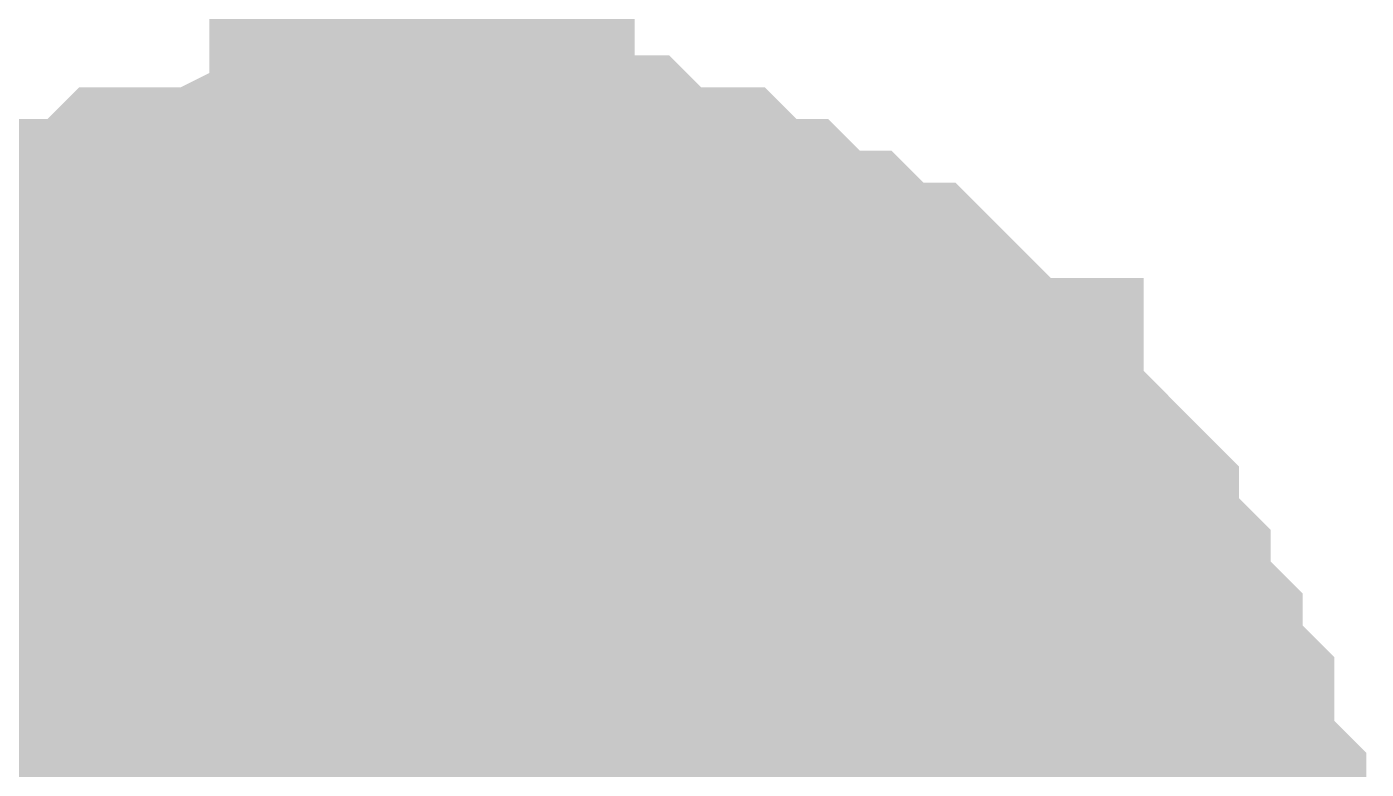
# Model space of a CAD drawing. Header units: millimetres. Extents: x 0 to 800, y 0 to 567.
# Drawn here: x 120.7 to 121.643, y 75.534 to 76.057 of the extents above; entities that cross this region are included whole.
import ezdxf

# ---------------------------------------------------------------- set-up
doc = ezdxf.new("R2010")
doc.units = ezdxf.units.MM
doc.layers.add('Sheet', color=255, linetype='Continuous')

msp = doc.modelspace()

# ---------------------------------------------------------------- linework, layer by layer
at = {"layer": 'Sheet'}
for points, const_width in [([(120.97817, 75.37185), (120.97817, 80.90434)], 0.29972), ([(120.53018, 75.64063), (120.55258, 75.66303), (120.57498, 75.68543), (120.57498, 75.70783), (120.59738, 75.73023), (120.61978, 75.73023), (120.64218, 75.75263), (120.66458, 75.77503), (120.68698, 75.79742), (120.68698, 75.79742), (120.70938, 75.81982), (120.73177, 75.81982), (120.75417, 75.84222), (120.77657, 75.84222), (120.79897, 75.86462), (120.82137, 75.86462), (120.84377, 75.86462), (120.88857, 75.88702), (120.91097, 75.88702), (120.93337, 75.88702), (120.95577, 75.88702), (120.97817, 75.88702)], 0.29972), ([(120.53018, 75.64063), (120.55258, 75.66303), (120.57498, 75.68543), (120.57498, 75.70783), (120.59738, 75.73023), (120.61978, 75.73023), (120.64218, 75.75263), (120.66458, 75.77503), (120.68698, 75.79742), (120.68698, 75.79742), (120.70938, 75.81982), (120.73177, 75.81982), (120.75417, 75.84222), (120.77657, 75.84222), (120.79897, 75.86462), (120.82137, 75.86462), (120.84377, 75.86462), (120.88857, 75.88702), (120.91097, 75.88702), (120.93337, 75.88702), (120.95577, 75.88702), (120.97817, 75.88702)], 0.29972), ([(120.53018, 75.64063), (120.55258, 75.66303), (120.57498, 75.68543), (120.57498, 75.70783), (120.59738, 75.73023), (120.61978, 75.73023), (120.64218, 75.75263), (120.66458, 75.77503), (120.68698, 75.79742), (120.68698, 75.79742), (120.70938, 75.81982), (120.73177, 75.81982), (120.75417, 75.84222), (120.77657, 75.84222), (120.79897, 75.86462), (120.82137, 75.86462), (120.84377, 75.86462), (120.88857, 75.88702), (120.91097, 75.88702), (120.93337, 75.88702), (120.95577, 75.88702), (120.97817, 75.88702)], 0.29972), ([(120.53018, 75.64063), (120.55258, 75.66303), (120.57498, 75.68543), (120.57498, 75.70783), (120.59738, 75.73023), (120.61978, 75.73023), (120.64218, 75.75263), (120.66458, 75.77503), (120.68698, 75.79742), (120.68698, 75.79742), (120.70938, 75.81982), (120.73177, 75.81982), (120.75417, 75.84222), (120.77657, 75.84222), (120.79897, 75.86462), (120.82137, 75.86462), (120.84377, 75.86462), (120.88857, 75.88702), (120.91097, 75.88702), (120.93337, 75.88702), (120.95577, 75.88702), (120.97817, 75.88702)], 0.29972), ([(120.53018, 75.64063), (120.55258, 75.66303), (120.57498, 75.68543), (120.57498, 75.70783), (120.59738, 75.73023), (120.61978, 75.73023), (120.64218, 75.75263), (120.66458, 75.77503), (120.68698, 75.79742), (120.68698, 75.79742), (120.70938, 75.81982), (120.73177, 75.81982), (120.75417, 75.84222), (120.77657, 75.84222), (120.79897, 75.86462), (120.82137, 75.86462), (120.84377, 75.86462), (120.88857, 75.88702), (120.91097, 75.88702), (120.93337, 75.88702), (120.95577, 75.88702), (120.97817, 75.88702)], 0.29972), ([(120.53018, 75.64063), (120.55258, 75.66303), (120.57498, 75.68543), (120.57498, 75.70783), (120.59738, 75.73023), (120.61978, 75.73023), (120.64218, 75.75263), (120.66458, 75.77503), (120.68698, 75.79742), (120.68698, 75.79742), (120.70938, 75.81982), (120.73177, 75.81982), (120.75417, 75.84222), (120.77657, 75.84222), (120.79897, 75.86462), (120.82137, 75.86462), (120.84377, 75.86462), (120.88857, 75.88702), (120.91097, 75.88702), (120.93337, 75.88702), (120.95577, 75.88702), (120.97817, 75.88702)], 0.29972), ([(120.97817, 75.88702), (120.97817, 75.88702)], 0.29972), ([(120.97817, 75.88702), (121.00057, 75.88702), (121.02296, 75.88702), (121.06776, 75.88702), (121.09016, 75.88702), (121.11256, 75.86462), (121.13496, 75.86462), (121.15736, 75.86462), (121.17976, 75.84222), (121.20216, 75.84222), (121.22456, 75.81982), (121.24696, 75.81982), (121.26936, 75.79742), (121.29176, 75.79742), (121.31415, 75.77503), (121.33655, 75.75263), (121.33655, 75.73023), (121.35895, 75.73023), (121.38135, 75.70783), (121.40375, 75.68543), (121.40375, 75.66303), (121.42615, 75.64063), (121.42615, 75.61823), (121.44855, 75.59584), (121.44855, 75.57344), (121.47095, 75.55104), (121.47095, 75.52864), (121.47095, 75.50624), (121.49335, 75.48384), (121.49335, 75.46144), (121.49335, 75.41665), (121.49335, 75.39425), (121.49335, 75.37185)], 0.29972), ([(120.97817, 75.88702), (120.97817, 75.88702)], 0.29972), ([(120.97817, 75.88702), (121.00057, 75.88702), (121.02296, 75.88702), (121.06776, 75.88702), (121.09016, 75.88702), (121.11256, 75.86462), (121.13496, 75.86462), (121.15736, 75.86462), (121.17976, 75.84222), (121.20216, 75.84222), (121.22456, 75.81982), (121.24696, 75.81982), (121.26936, 75.79742), (121.29176, 75.79742), (121.31415, 75.77503), (121.33655, 75.75263), (121.33655, 75.73023), (121.35895, 75.73023), (121.38135, 75.70783), (121.40375, 75.68543), (121.40375, 75.66303), (121.42615, 75.64063), (121.42615, 75.61823), (121.44855, 75.59584), (121.44855, 75.57344), (121.47095, 75.55104), (121.47095, 75.52864), (121.47095, 75.50624), (121.49335, 75.48384), (121.49335, 75.46144), (121.49335, 75.41665), (121.49335, 75.39425), (121.49335, 75.37185)], 0.29972), ([(120.97817, 75.88702), (120.97817, 75.88702)], 0.29972), ([(120.97817, 75.88702), (121.00057, 75.88702), (121.02296, 75.88702), (121.06776, 75.88702), (121.09016, 75.88702), (121.11256, 75.86462), (121.13496, 75.86462), (121.15736, 75.86462), (121.17976, 75.84222), (121.20216, 75.84222), (121.22456, 75.81982), (121.24696, 75.81982), (121.26936, 75.79742), (121.29176, 75.79742), (121.31415, 75.77503), (121.33655, 75.75263), (121.33655, 75.73023), (121.35895, 75.73023), (121.38135, 75.70783), (121.40375, 75.68543), (121.40375, 75.66303), (121.42615, 75.64063), (121.42615, 75.61823), (121.44855, 75.59584), (121.44855, 75.57344), (121.47095, 75.55104), (121.47095, 75.52864), (121.47095, 75.50624), (121.49335, 75.48384), (121.49335, 75.46144), (121.49335, 75.41665), (121.49335, 75.39425), (121.49335, 75.37185)], 0.29972), ([(120.97817, 75.88702), (120.97817, 75.88702)], 0.29972), ([(120.97817, 75.88702), (121.00057, 75.88702), (121.02296, 75.88702), (121.06776, 75.88702), (121.09016, 75.88702), (121.11256, 75.86462), (121.13496, 75.86462), (121.15736, 75.86462), (121.17976, 75.84222), (121.20216, 75.84222), (121.22456, 75.81982), (121.24696, 75.81982), (121.26936, 75.79742), (121.29176, 75.79742), (121.31415, 75.77503), (121.33655, 75.75263), (121.33655, 75.73023), (121.35895, 75.73023), (121.38135, 75.70783), (121.40375, 75.68543), (121.40375, 75.66303), (121.42615, 75.64063), (121.42615, 75.61823), (121.44855, 75.59584), (121.44855, 75.57344), (121.47095, 75.55104), (121.47095, 75.52864), (121.47095, 75.50624), (121.49335, 75.48384), (121.49335, 75.46144), (121.49335, 75.41665), (121.49335, 75.39425), (121.49335, 75.37185)], 0.29972), ([(120.97817, 75.88702), (120.97817, 75.88702)], 0.29972), ([(120.97817, 75.88702), (121.00057, 75.88702), (121.02296, 75.88702), (121.06776, 75.88702), (121.09016, 75.88702), (121.11256, 75.86462), (121.13496, 75.86462), (121.15736, 75.86462), (121.17976, 75.84222), (121.20216, 75.84222), (121.22456, 75.81982), (121.24696, 75.81982), (121.26936, 75.79742), (121.29176, 75.79742), (121.31415, 75.77503), (121.33655, 75.75263), (121.33655, 75.73023), (121.35895, 75.73023), (121.38135, 75.70783), (121.40375, 75.68543), (121.40375, 75.66303), (121.42615, 75.64063), (121.42615, 75.61823), (121.44855, 75.59584), (121.44855, 75.57344), (121.47095, 75.55104), (121.47095, 75.52864), (121.47095, 75.50624), (121.49335, 75.48384), (121.49335, 75.46144), (121.49335, 75.41665), (121.49335, 75.39425), (121.49335, 75.37185)], 0.29972), ([(120.97817, 75.88702), (120.97817, 75.88702)], 0.29972), ([(120.97817, 75.88702), (121.00057, 75.88702), (121.02296, 75.88702), (121.06776, 75.88702), (121.09016, 75.88702), (121.11256, 75.86462), (121.13496, 75.86462), (121.15736, 75.86462), (121.17976, 75.84222), (121.20216, 75.84222), (121.22456, 75.81982), (121.24696, 75.81982), (121.26936, 75.79742), (121.29176, 75.79742), (121.31415, 75.77503), (121.33655, 75.75263), (121.33655, 75.73023), (121.35895, 75.73023), (121.38135, 75.70783), (121.40375, 75.68543), (121.40375, 75.66303), (121.42615, 75.64063), (121.42615, 75.61823), (121.44855, 75.59584), (121.44855, 75.57344), (121.47095, 75.55104), (121.47095, 75.52864), (121.47095, 75.50624), (121.49335, 75.48384), (121.49335, 75.46144), (121.49335, 75.41665), (121.49335, 75.39425), (121.49335, 75.37185)], 0.29972), ([(120.53018, 75.57344), (120.55258, 75.59584), (120.57498, 75.61823), (120.57498, 75.64063), (120.59738, 75.66303), (120.61978, 75.66303), (120.64218, 75.68543), (120.66458, 75.70783), (120.68698, 75.73023), (120.68698, 75.73023), (120.70938, 75.75263), (120.73177, 75.75263), (120.75417, 75.77503), (120.77657, 75.77503), (120.79897, 75.79742), (120.82137, 75.79742), (120.84377, 75.79742), (120.88857, 75.81982), (120.91097, 75.81982), (120.93337, 75.81982), (120.95577, 75.81982), (120.97817, 75.81982)], 0.29972), ([(120.53018, 75.57344), (120.55258, 75.59584), (120.57498, 75.61823), (120.57498, 75.64063), (120.59738, 75.66303), (120.61978, 75.66303), (120.64218, 75.68543), (120.66458, 75.70783), (120.68698, 75.73023), (120.68698, 75.73023), (120.70938, 75.75263), (120.73177, 75.75263), (120.75417, 75.77503), (120.77657, 75.77503), (120.79897, 75.79742), (120.82137, 75.79742), (120.84377, 75.79742), (120.88857, 75.81982), (120.91097, 75.81982), (120.93337, 75.81982), (120.95577, 75.81982), (120.97817, 75.81982)], 0.29972), ([(120.53018, 75.57344), (120.55258, 75.59584), (120.57498, 75.61823), (120.57498, 75.64063), (120.59738, 75.66303), (120.61978, 75.66303), (120.64218, 75.68543), (120.66458, 75.70783), (120.68698, 75.73023), (120.68698, 75.73023), (120.70938, 75.75263), (120.73177, 75.75263), (120.75417, 75.77503), (120.77657, 75.77503), (120.79897, 75.79742), (120.82137, 75.79742), (120.84377, 75.79742), (120.88857, 75.81982), (120.91097, 75.81982), (120.93337, 75.81982), (120.95577, 75.81982), (120.97817, 75.81982)], 0.29972), ([(120.53018, 75.57344), (120.55258, 75.59584), (120.57498, 75.61823), (120.57498, 75.64063), (120.59738, 75.66303), (120.61978, 75.66303), (120.64218, 75.68543), (120.66458, 75.70783), (120.68698, 75.73023), (120.68698, 75.73023), (120.70938, 75.75263), (120.73177, 75.75263), (120.75417, 75.77503), (120.77657, 75.77503), (120.79897, 75.79742), (120.82137, 75.79742), (120.84377, 75.79742), (120.88857, 75.81982), (120.91097, 75.81982), (120.93337, 75.81982), (120.95577, 75.81982), (120.97817, 75.81982)], 0.29972), ([(120.97817, 75.81982), (120.97817, 75.81982)], 0.29972), ([(120.97817, 75.81982), (121.00057, 75.81982), (121.02296, 75.81982), (121.06776, 75.81982), (121.09016, 75.81982), (121.11256, 75.79742), (121.13496, 75.79742), (121.15736, 75.79742), (121.17976, 75.77503), (121.20216, 75.77503), (121.22456, 75.75263), (121.24696, 75.75263), (121.26936, 75.73023), (121.29176, 75.73023), (121.31415, 75.70783), (121.33655, 75.68543), (121.33655, 75.66303), (121.35895, 75.66303), (121.38135, 75.64063), (121.40375, 75.61823), (121.40375, 75.59584), (121.42615, 75.57344), (121.42615, 75.55104), (121.44855, 75.52864), (121.44855, 75.50624), (121.47095, 75.48384), (121.47095, 75.46144), (121.47095, 75.43904), (121.49335, 75.41665), (121.49335, 75.39425), (121.49335, 75.34945)], 0.29972), ([(120.97817, 75.81982), (120.97817, 75.81982)], 0.29972), ([(120.97817, 75.81982), (121.00057, 75.81982), (121.02296, 75.81982), (121.06776, 75.81982), (121.09016, 75.81982), (121.11256, 75.79742), (121.13496, 75.79742), (121.15736, 75.79742), (121.17976, 75.77503), (121.20216, 75.77503), (121.22456, 75.75263), (121.24696, 75.75263), (121.26936, 75.73023), (121.29176, 75.73023), (121.31415, 75.70783), (121.33655, 75.68543), (121.33655, 75.66303), (121.35895, 75.66303), (121.38135, 75.64063), (121.40375, 75.61823), (121.40375, 75.59584), (121.42615, 75.57344), (121.42615, 75.55104), (121.44855, 75.52864), (121.44855, 75.50624), (121.47095, 75.48384), (121.47095, 75.46144), (121.47095, 75.43904), (121.49335, 75.41665), (121.49335, 75.39425), (121.49335, 75.34945)], 0.29972), ([(120.97817, 75.81982), (120.97817, 75.81982)], 0.29972), ([(120.97817, 75.81982), (121.00057, 75.81982), (121.02296, 75.81982), (121.06776, 75.81982), (121.09016, 75.81982), (121.11256, 75.79742), (121.13496, 75.79742), (121.15736, 75.79742), (121.17976, 75.77503), (121.20216, 75.77503), (121.22456, 75.75263), (121.24696, 75.75263), (121.26936, 75.73023), (121.29176, 75.73023), (121.31415, 75.70783), (121.33655, 75.68543), (121.33655, 75.66303), (121.35895, 75.66303), (121.38135, 75.64063), (121.40375, 75.61823), (121.40375, 75.59584), (121.42615, 75.57344), (121.42615, 75.55104), (121.44855, 75.52864), (121.44855, 75.50624), (121.47095, 75.48384), (121.47095, 75.46144), (121.47095, 75.43904), (121.49335, 75.41665), (121.49335, 75.39425), (121.49335, 75.34945)], 0.29972), ([(120.97817, 75.81982), (120.97817, 75.81982)], 0.29972), ([(120.97817, 75.81982), (121.00057, 75.81982), (121.02296, 75.81982), (121.06776, 75.81982), (121.09016, 75.81982), (121.11256, 75.79742), (121.13496, 75.79742), (121.15736, 75.79742), (121.17976, 75.77503), (121.20216, 75.77503), (121.22456, 75.75263), (121.24696, 75.75263), (121.26936, 75.73023), (121.29176, 75.73023), (121.31415, 75.70783), (121.33655, 75.68543), (121.33655, 75.66303), (121.35895, 75.66303), (121.38135, 75.64063), (121.40375, 75.61823), (121.40375, 75.59584), (121.42615, 75.57344), (121.42615, 75.55104), (121.44855, 75.52864), (121.44855, 75.50624), (121.47095, 75.48384), (121.47095, 75.46144), (121.47095, 75.43904), (121.49335, 75.41665), (121.49335, 75.39425), (121.49335, 75.34945)], 0.29972), ([(120.64218, 75.75263), (120.66458, 75.77503), (120.68698, 75.79742), (120.68698, 75.79742), (120.70938, 75.81982), (120.73177, 75.81982), (120.75417, 75.84222), (120.77657, 75.84222), (120.79897, 75.86462), (120.82137, 75.86462), (120.84377, 75.86462), (120.88857, 75.88702), (120.91097, 75.88702), (120.93337, 75.88702), (120.95577, 75.88702), (120.97817, 75.88702)], 0.09906), ([(120.64218, 75.75263), (120.66458, 75.77503), (120.68698, 75.79742), (120.68698, 75.79742), (120.70938, 75.81982), (120.73177, 75.81982), (120.75417, 75.84222), (120.77657, 75.84222), (120.79897, 75.86462), (120.82137, 75.86462), (120.84377, 75.86462), (120.88857, 75.88702), (120.91097, 75.88702), (120.93337, 75.88702), (120.95577, 75.88702), (120.97817, 75.88702)], 0.09906), ([(120.64218, 75.75263), (120.66458, 75.77503), (120.68698, 75.79742), (120.68698, 75.79742), (120.70938, 75.81982), (120.73177, 75.81982), (120.75417, 75.84222), (120.77657, 75.84222), (120.79897, 75.86462), (120.82137, 75.86462), (120.84377, 75.86462), (120.88857, 75.88702), (120.91097, 75.88702), (120.93337, 75.88702), (120.95577, 75.88702), (120.97817, 75.88702)], 0.09906), ([(120.64218, 75.75263), (120.66458, 75.77503), (120.68698, 75.79742), (120.68698, 75.79742), (120.70938, 75.81982), (120.73177, 75.81982), (120.75417, 75.84222), (120.77657, 75.84222), (120.79897, 75.86462), (120.82137, 75.86462), (120.84377, 75.86462), (120.88857, 75.88702), (120.91097, 75.88702), (120.93337, 75.88702), (120.95577, 75.88702), (120.97817, 75.88702)], 0.09906), ([(120.64218, 75.75263), (120.66458, 75.77503), (120.68698, 75.79742), (120.68698, 75.79742), (120.70938, 75.81982), (120.73177, 75.81982), (120.75417, 75.84222), (120.77657, 75.84222), (120.79897, 75.86462), (120.82137, 75.86462), (120.84377, 75.86462), (120.88857, 75.88702), (120.91097, 75.88702), (120.93337, 75.88702), (120.95577, 75.88702), (120.97817, 75.88702)], 0.09906), ([(120.64218, 75.75263), (120.66458, 75.77503), (120.68698, 75.79742), (120.68698, 75.79742), (120.70938, 75.81982), (120.73177, 75.81982), (120.75417, 75.84222), (120.77657, 75.84222), (120.79897, 75.86462), (120.82137, 75.86462), (120.84377, 75.86462), (120.88857, 75.88702), (120.91097, 75.88702), (120.93337, 75.88702), (120.95577, 75.88702), (120.97817, 75.88702)], 0.09906), ([(120.97817, 75.88702), (120.97817, 75.88702)], 0.09906), ([(120.97817, 75.88702), (121.00057, 75.88702), (121.02296, 75.88702), (121.06776, 75.88702), (121.09016, 75.88702), (121.11256, 75.86462), (121.13496, 75.86462), (121.15736, 75.86462), (121.17976, 75.84222), (121.20216, 75.84222), (121.22456, 75.81982), (121.24696, 75.81982), (121.26936, 75.79742), (121.29176, 75.79742), (121.31415, 75.77503), (121.33655, 75.75263), (121.33655, 75.73023), (121.35895, 75.73023), (121.38135, 75.70783), (121.40375, 75.68543), (121.40375, 75.66303), (121.42615, 75.64063), (121.42615, 75.61823), (121.44855, 75.59584), (121.44855, 75.57344), (121.47095, 75.55104), (121.47095, 75.52864), (121.47095, 75.50624), (121.49335, 75.48384)], 0.09906), ([(120.97817, 75.88702), (120.97817, 75.88702)], 0.09906), ([(120.97817, 75.88702), (121.00057, 75.88702), (121.02296, 75.88702), (121.06776, 75.88702), (121.09016, 75.88702), (121.11256, 75.86462), (121.13496, 75.86462), (121.15736, 75.86462), (121.17976, 75.84222), (121.20216, 75.84222), (121.22456, 75.81982), (121.24696, 75.81982), (121.26936, 75.79742), (121.29176, 75.79742), (121.31415, 75.77503), (121.33655, 75.75263), (121.33655, 75.73023), (121.35895, 75.73023), (121.38135, 75.70783), (121.40375, 75.68543), (121.40375, 75.66303), (121.42615, 75.64063), (121.42615, 75.61823), (121.44855, 75.59584), (121.44855, 75.57344), (121.47095, 75.55104), (121.47095, 75.52864), (121.47095, 75.50624), (121.49335, 75.48384)], 0.09906), ([(120.97817, 75.88702), (120.97817, 75.88702)], 0.09906), ([(120.97817, 75.88702), (121.00057, 75.88702), (121.02296, 75.88702), (121.06776, 75.88702), (121.09016, 75.88702), (121.11256, 75.86462), (121.13496, 75.86462), (121.15736, 75.86462), (121.17976, 75.84222), (121.20216, 75.84222), (121.22456, 75.81982), (121.24696, 75.81982), (121.26936, 75.79742), (121.29176, 75.79742), (121.31415, 75.77503), (121.33655, 75.75263), (121.33655, 75.73023), (121.35895, 75.73023), (121.38135, 75.70783), (121.40375, 75.68543), (121.40375, 75.66303), (121.42615, 75.64063), (121.42615, 75.61823), (121.44855, 75.59584), (121.44855, 75.57344), (121.47095, 75.55104), (121.47095, 75.52864), (121.47095, 75.50624), (121.49335, 75.48384)], 0.09906), ([(120.97817, 75.88702), (120.97817, 75.88702)], 0.09906), ([(120.97817, 75.88702), (121.00057, 75.88702), (121.02296, 75.88702), (121.06776, 75.88702), (121.09016, 75.88702), (121.11256, 75.86462), (121.13496, 75.86462), (121.15736, 75.86462), (121.17976, 75.84222), (121.20216, 75.84222), (121.22456, 75.81982), (121.24696, 75.81982), (121.26936, 75.79742), (121.29176, 75.79742), (121.31415, 75.77503), (121.33655, 75.75263), (121.33655, 75.73023), (121.35895, 75.73023), (121.38135, 75.70783), (121.40375, 75.68543), (121.40375, 75.66303), (121.42615, 75.64063), (121.42615, 75.61823), (121.44855, 75.59584), (121.44855, 75.57344), (121.47095, 75.55104), (121.47095, 75.52864), (121.47095, 75.50624), (121.49335, 75.48384)], 0.09906), ([(120.97817, 75.88702), (120.97817, 75.88702)], 0.09906), ([(120.97817, 75.88702), (121.00057, 75.88702), (121.02296, 75.88702), (121.06776, 75.88702), (121.09016, 75.88702), (121.11256, 75.86462), (121.13496, 75.86462), (121.15736, 75.86462), (121.17976, 75.84222), (121.20216, 75.84222), (121.22456, 75.81982), (121.24696, 75.81982), (121.26936, 75.79742), (121.29176, 75.79742), (121.31415, 75.77503), (121.33655, 75.75263), (121.33655, 75.73023), (121.35895, 75.73023), (121.38135, 75.70783), (121.40375, 75.68543), (121.40375, 75.66303), (121.42615, 75.64063), (121.42615, 75.61823), (121.44855, 75.59584), (121.44855, 75.57344), (121.47095, 75.55104), (121.47095, 75.52864), (121.47095, 75.50624), (121.49335, 75.48384)], 0.09906), ([(120.97817, 75.88702), (120.97817, 75.88702)], 0.09906), ([(120.97817, 75.88702), (121.00057, 75.88702), (121.02296, 75.88702), (121.06776, 75.88702), (121.09016, 75.88702), (121.11256, 75.86462), (121.13496, 75.86462), (121.15736, 75.86462), (121.17976, 75.84222), (121.20216, 75.84222), (121.22456, 75.81982), (121.24696, 75.81982), (121.26936, 75.79742), (121.29176, 75.79742), (121.31415, 75.77503), (121.33655, 75.75263), (121.33655, 75.73023), (121.35895, 75.73023), (121.38135, 75.70783), (121.40375, 75.68543), (121.40375, 75.66303), (121.42615, 75.64063), (121.42615, 75.61823), (121.44855, 75.59584), (121.44855, 75.57344), (121.47095, 75.55104), (121.47095, 75.52864), (121.47095, 75.50624), (121.49335, 75.48384)], 0.09906), ([(120.64218, 75.68543), (120.66458, 75.70783), (120.68698, 75.73023), (120.68698, 75.73023), (120.70938, 75.75263), (120.73177, 75.75263), (120.75417, 75.77503), (120.77657, 75.77503), (120.79897, 75.79742), (120.82137, 75.79742), (120.84377, 75.79742), (120.88857, 75.81982), (120.91097, 75.81982), (120.93337, 75.81982), (120.95577, 75.81982), (120.97817, 75.81982)], 0.09906), ([(120.64218, 75.68543), (120.66458, 75.70783), (120.68698, 75.73023), (120.68698, 75.73023), (120.70938, 75.75263), (120.73177, 75.75263), (120.75417, 75.77503), (120.77657, 75.77503), (120.79897, 75.79742), (120.82137, 75.79742), (120.84377, 75.79742), (120.88857, 75.81982), (120.91097, 75.81982), (120.93337, 75.81982), (120.95577, 75.81982), (120.97817, 75.81982)], 0.09906), ([(120.64218, 75.68543), (120.66458, 75.70783), (120.68698, 75.73023), (120.68698, 75.73023), (120.70938, 75.75263), (120.73177, 75.75263), (120.75417, 75.77503), (120.77657, 75.77503), (120.79897, 75.79742), (120.82137, 75.79742), (120.84377, 75.79742), (120.88857, 75.81982), (120.91097, 75.81982), (120.93337, 75.81982), (120.95577, 75.81982), (120.97817, 75.81982)], 0.09906), ([(120.64218, 75.68543), (120.66458, 75.70783), (120.68698, 75.73023), (120.68698, 75.73023), (120.70938, 75.75263), (120.73177, 75.75263), (120.75417, 75.77503), (120.77657, 75.77503), (120.79897, 75.79742), (120.82137, 75.79742), (120.84377, 75.79742), (120.88857, 75.81982), (120.91097, 75.81982), (120.93337, 75.81982), (120.95577, 75.81982), (120.97817, 75.81982)], 0.09906), ([(120.97817, 75.81982), (120.97817, 75.81982)], 0.09906), ([(120.97817, 75.81982), (121.00057, 75.81982), (121.02296, 75.81982), (121.06776, 75.81982), (121.09016, 75.81982), (121.11256, 75.79742), (121.13496, 75.79742), (121.15736, 75.79742), (121.17976, 75.77503), (121.20216, 75.77503), (121.22456, 75.75263), (121.24696, 75.75263), (121.26936, 75.73023), (121.29176, 75.73023), (121.31415, 75.70783), (121.33655, 75.68543), (121.33655, 75.66303), (121.35895, 75.66303), (121.38135, 75.64063), (121.40375, 75.61823), (121.40375, 75.59584), (121.42615, 75.57344), (121.42615, 75.55104), (121.44855, 75.52864), (121.44855, 75.50624), (121.47095, 75.48384)], 0.09906), ([(120.97817, 75.81982), (120.97817, 75.81982)], 0.09906), ([(120.97817, 75.81982), (121.00057, 75.81982), (121.02296, 75.81982), (121.06776, 75.81982), (121.09016, 75.81982), (121.11256, 75.79742), (121.13496, 75.79742), (121.15736, 75.79742), (121.17976, 75.77503), (121.20216, 75.77503), (121.22456, 75.75263), (121.24696, 75.75263), (121.26936, 75.73023), (121.29176, 75.73023), (121.31415, 75.70783), (121.33655, 75.68543), (121.33655, 75.66303), (121.35895, 75.66303), (121.38135, 75.64063), (121.40375, 75.61823), (121.40375, 75.59584), (121.42615, 75.57344), (121.42615, 75.55104), (121.44855, 75.52864), (121.44855, 75.50624), (121.47095, 75.48384)], 0.09906), ([(120.97817, 75.81982), (120.97817, 75.81982)], 0.09906), ([(120.97817, 75.81982), (121.00057, 75.81982), (121.02296, 75.81982), (121.06776, 75.81982), (121.09016, 75.81982), (121.11256, 75.79742), (121.13496, 75.79742), (121.15736, 75.79742), (121.17976, 75.77503), (121.20216, 75.77503), (121.22456, 75.75263), (121.24696, 75.75263), (121.26936, 75.73023), (121.29176, 75.73023), (121.31415, 75.70783), (121.33655, 75.68543), (121.33655, 75.66303), (121.35895, 75.66303), (121.38135, 75.64063), (121.40375, 75.61823), (121.40375, 75.59584), (121.42615, 75.57344), (121.42615, 75.55104), (121.44855, 75.52864), (121.44855, 75.50624), (121.47095, 75.48384)], 0.09906), ([(120.97817, 75.81982), (120.97817, 75.81982)], 0.09906), ([(120.97817, 75.81982), (121.00057, 75.81982), (121.02296, 75.81982), (121.06776, 75.81982), (121.09016, 75.81982), (121.11256, 75.79742), (121.13496, 75.79742), (121.15736, 75.79742), (121.17976, 75.77503), (121.20216, 75.77503), (121.22456, 75.75263), (121.24696, 75.75263), (121.26936, 75.73023), (121.29176, 75.73023), (121.31415, 75.70783), (121.33655, 75.68543), (121.33655, 75.66303), (121.35895, 75.66303), (121.38135, 75.64063), (121.40375, 75.61823), (121.40375, 75.59584), (121.42615, 75.57344), (121.42615, 75.55104), (121.44855, 75.52864), (121.44855, 75.50624), (121.47095, 75.48384)], 0.09906)]:
    msp.add_lwpolyline(points, dxfattribs=dict(at, const_width=const_width))
at = {"layer": 'Sheet', "const_width": 0.508}
for points in [[(120.71604, 75.37831, 1), (121.22404, 75.37831, 1)], [(120.71604, 75.31595, 1), (121.22404, 75.31595, 1)]]:
    msp.add_lwpolyline(points, format="xyb", close=True, dxfattribs=at)

doc.saveas('drawing.dxf')
